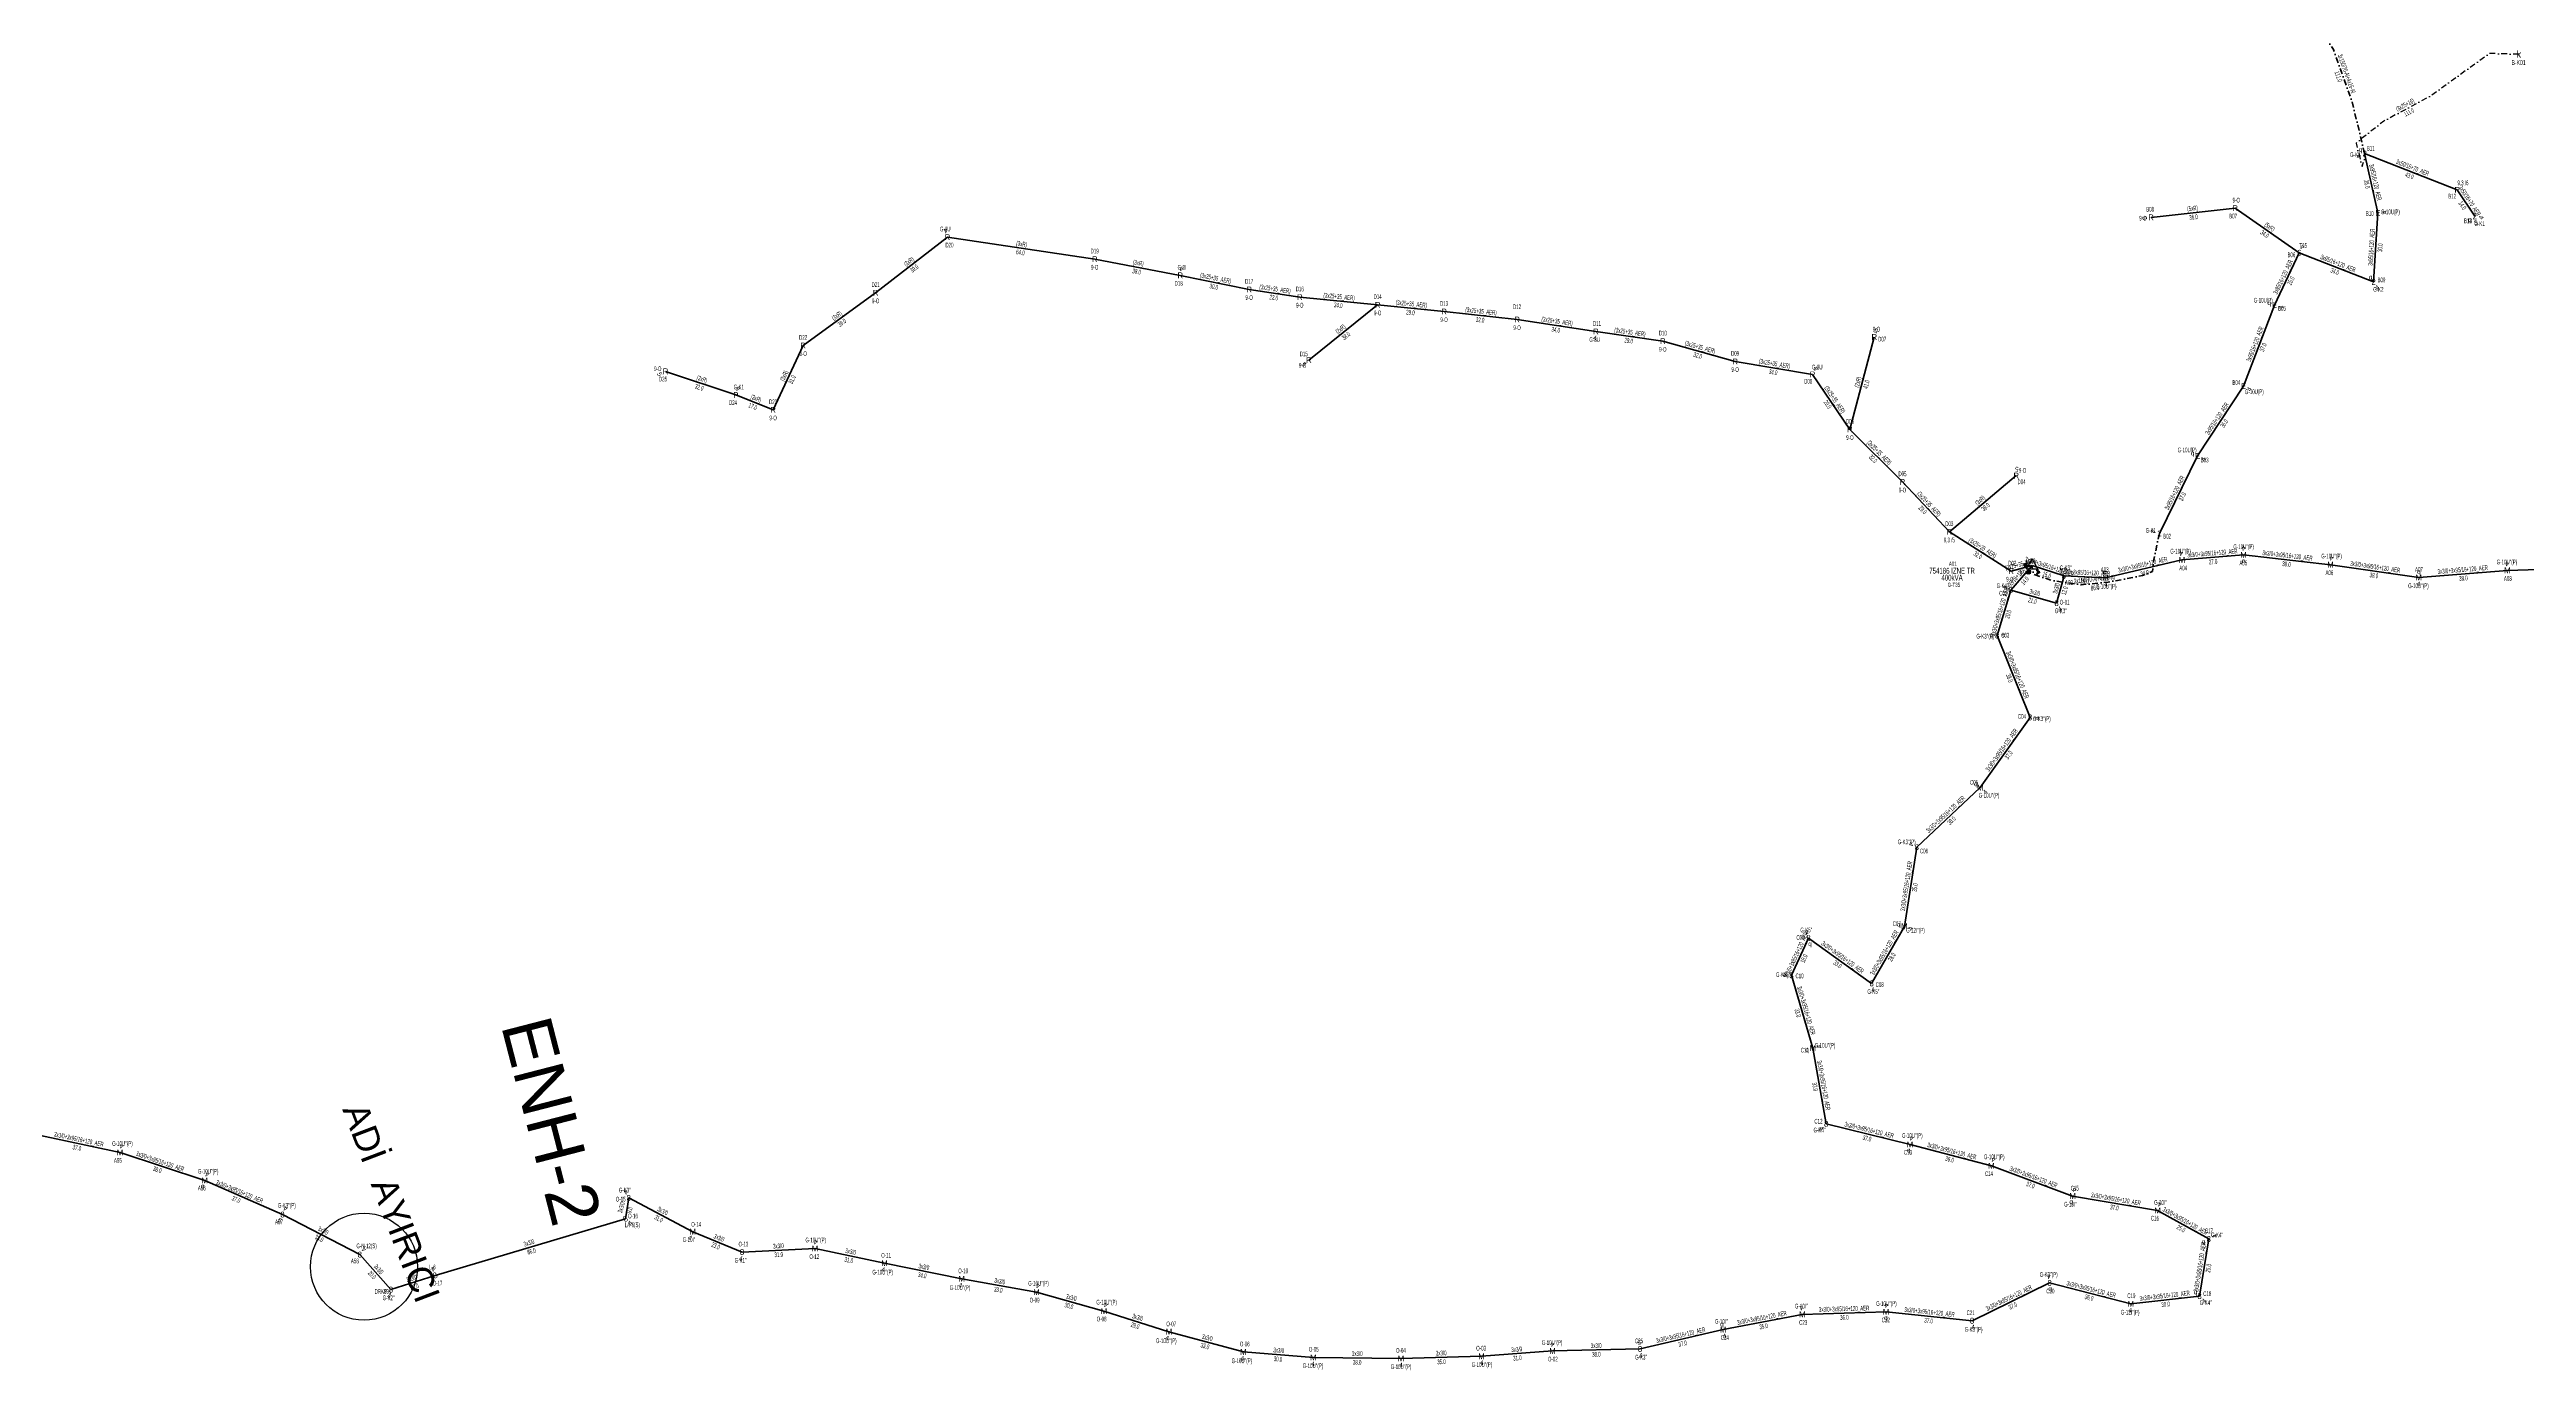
# Model space of a CAD drawing. Header units: millimetres. Extents: x 457514 to 465753, y 4009688 to 4014636.
# Drawn here: x 460341 to 461408, y 4010142 to 4010711 of the extents above; entities that cross this region are included whole.
import ezdxf
from ezdxf.enums import TextEntityAlignment as Align

# ---------------------------------------------------------------- set-up
doc = ezdxf.new("R2010")
doc.units = ezdxf.units.MM
doc.linetypes.add('DASHDOT', pattern=[5, 2.5, -1.25, 0, -1.25])
for name, color, linetype, lineweight in [('DIREK_AG_MEVCUT', 120, 'Continuous', 25), ('DIREK_AG_YENI', 108, 'Continuous', 25), ('DIREK_ENH_YENI', 6, 'Continuous', 25), ('DIREK_OG_MEVCUT', 16, 'Continuous', 25), ('DIREK_OG_YENI', 10, 'Continuous', 25), ('HAT_ABONE_YERALTI_MEVCUT', 56, 'DASHDOT', 30), ('HAT_AG_HAVAI_MEVCUT', 126, 'Continuous', 50), ('HAT_AG_HAVAI_YENI', 3, 'Continuous', 50), ('HAT_AG_YERALTI_YENI', 3, 'DASHDOT', 50), ('HAT_ENH_HAVAI_YENI', 6, 'Continuous', 70), ('HAT_OG_HAVAI_YENI', 1, 'Continuous', 70), ('KOFRE_ABONE_MEVCUT', 6, 'Continuous', 25), ('KULLANICI', 1, 'Continuous', 25), ('TRAFO_MEVCUT', 5, 'Continuous', 30), ('TRAFO_TADILAT_BYSK', 5, 'Continuous', 30)]:
    doc.layers.add(name, color=color, linetype=linetype, lineweight=lineweight)
doc.styles.add('Direk', font='B_CAD')
doc.styles.get("Standard").update_dxf_attribs({"font": 'Arial'})

# ---------------------------------------------------------------- blocks, each defined once
blk = doc.blocks.new('MEV_DIREK')
h = blk.add_hatch(color=32)
h.paths.add_polyline_path([(-2.1, 1), (-2.4, 1.1), (-3.3, -0.5), (-3.1, -0.7), (-2.7, 0.1), (-1.9, -0.4), (-1.8, -0.2), (-2.6, 0.2)])
h.paths.add_polyline_path([(-3.5, -0.2), (-3.3, -0.2), (-2.6, 1), (-2.7, 1.1)])
h.paths.add_polyline_path([(-3.5, 0.3), (-3.4, 0.2), (-3.1, 0.8), (-3.2, 0.9)])
h.paths.add_polyline_path([(-3.6, 0.8), (-3.7, 0.7), (-3.5, 0.6), (-3.5, 0.7)])
h.paths.add_polyline_path([(-1.5, -2.3), (-2.3, -2.3), (-2.5, -3.5), (-2.4, -3.5), (-2.2, -2.5), (-1.9, -2.5), (-2.1, -3.5), (-2, -3.5), (-1.8, -2.5), (-1.5, -2.5), (-1.7, -3.5), (-1.6, -3.5), (-1.4, -2.5), (-1.1, -2.5), (-1.3, -3.5), (-1.2, -3.5), (-1, -2.5), (-0.7, -2.5), (-0.9, -3.5), (-0.8, -3.5), (-0.6, -2.3), (-1.3, -2.3), (-1.3, -1.4), (-1.5, -1.4)])
at = {"layer": 'TRAFO_MEVCUT'}
for points in [[(2.4, -1.6), (2.1, -1.9), (2.1, -1.4), (1.9, -1.4), (2, -2.3), (2.2, -2), (2.3, -2.7), (2.1, -2.7), (2.4, -2.9), (2.4, -2.9), (2.6, -2.5), (2.4, -2.6)], [(2.4, -1.6), (2.1, -1.9), (2.1, -1.4), (1.9, -1.4), (2, -2.3), (2.2, -2), (2.3, -2.7), (2.1, -2.7), (2.4, -2.9), (2, -3.2), (2.2, -3.8), (2.3, -3.7), (2.1, -3.3), (2.3, -3.1), (2.4, -3.6), (2.5, -3.6), (2.3, -3.1), (2.5, -2.9), (2.7, -3.4), (2.7, -3.4), (2.6, -2.9), (2.7, -2.8), (2.9, -3.2), (3, -3.2), (2.8, -2.7), (3, -2.6), (3.1, -3.1), (3.2, -3), (3, -2.4), (2.4, -2.9), (2.6, -2.5), (2.4, -2.6)], [(3, -2.6), (3.1, -3.1), (3.2, -3), (3, -2.4), (2.4, -2.9), (2.6, -2.5), (2.4, -2.6), (2.4, -1.6), (2.1, -1.9), (2.1, -1.4), (1.9, -1.4), (2, -2.3), (2.2, -2), (2.3, -2.7), (2.1, -2.7), (2.4, -2.9), (2, -3.2), (2.2, -3.8), (2.3, -3.7), (2.1, -3.3), (2.3, -3.1), (2.4, -3.6), (2.5, -3.6), (2.3, -3.1), (2.5, -2.9), (2.7, -3.4), (2.7, -3.4), (2.6, -2.9), (2.7, -2.8), (2.9, -3.2), (3, -3.2), (2.8, -2.7)]]:
    blk.add_hatch(color=32, dxfattribs=at).paths.add_polyline_path(points)
at = {"layer": 'TRAFO_MEVCUT', "linetype": 'Continuous'}
for p, q in [((-2.5, -1.4), (0, 2.9)), ((2.5, -1.4), (0, 2.9)), ((-2.5, -1.4), (2.5, -1.4))]:
    blk.add_line(p, q, dxfattribs=at)
at = {"layer": 'TRAFO_MEVCUT', "color": 32, "flags": 128}
blk.add_lwpolyline([(1.9, -1.4), (2.1, -1.4), (2.1, -1.9), (2.4, -1.6), (2.4, -2.6), (2.6, -2.5), (2.4, -2.9), (3, -2.4), (3.2, -3), (3.1, -3.1), (3, -2.6), (2.8, -2.7), (3, -3.2), (2.9, -3.2), (2.7, -2.8), (2.6, -2.9), (2.7, -3.4), (2.7, -3.4), (2.5, -2.9), (2.3, -3.1), (2.5, -3.6), (2.4, -3.6), (2.3, -3.1), (2.1, -3.3), (2.3, -3.7), (2.2, -3.8), (2, -3.2), (2.4, -2.9), (2.1, -2.7), (2.3, -2.7), (2.2, -2), (2, -2.3), (1.9, -1.4)], dxfattribs=at)
at = {"layer": 'TRAFO_TADILAT_BYSK', "color": 32, "flags": 128}
for points in [[(-3.5, 0.6), (-3.5, 0.7), (-3.6, 0.8), (-3.7, 0.7), (-3.5, 0.6)], [(-3.3, -0.2), (-2.6, 1), (-2.7, 1.1), (-3.5, -0.2), (-3.3, -0.2)], [(-3.4, 0.2), (-3.1, 0.8), (-3.2, 0.9), (-3.5, 0.3), (-3.4, 0.2)], [(-1.8, -0.2), (-2.6, 0.2), (-2.1, 1), (-2.4, 1.1), (-3.3, -0.5), (-3.1, -0.7), (-2.7, 0.1), (-1.9, -0.4), (-1.8, -0.2)], [(-1.3, -1.4), (-1.5, -1.4), (-1.5, -2.3), (-2.3, -2.3), (-2.5, -3.5), (-2.4, -3.5), (-2.2, -2.5), (-1.9, -2.5), (-2.1, -3.5), (-2, -3.5), (-1.8, -2.5), (-1.5, -2.5), (-1.7, -3.5), (-1.6, -3.5), (-1.4, -2.5), (-1.1, -2.5), (-1.3, -3.5), (-1.2, -3.5), (-1, -2.5), (-0.7, -2.5), (-0.9, -3.5), (-0.8, -3.5), (-0.6, -2.3), (-1.3, -2.3), (-1.3, -1.4)]]:
    blk.add_lwpolyline(points, dxfattribs=at)

msp = doc.modelspace()

# ---------------------------------------------------------------- linework, layer by layer
at = {"layer": 'HAT_ABONE_YERALTI_MEVCUT', "flags": 128}
msp.add_lwpolyline([(461404.467664, 4010709.291421), (461391.869274, 4010709.661962), (461366.301953, 4010691.258431), (461346.292745, 4010680.512746), (461334.328019, 4010671.022382), (461336.921805, 4010661.017778), (461338.033428, 4010663.858591), (461338.03444, 4010666.513808)], dxfattribs=at)
at = {"layer": 'HAT_AG_HAVAI_MEVCUT'}
for p, q in [((461282.244, 4010642.988), (461246.025, 4010639.036)), ((461282.244, 4010642.988), (461309.883035, 4010623.787685)), ((460727.619, 4010630.489), (460696.706, 4010606.535)), ((460727.619, 4010630.489), (460791.058, 4010621.021)), ((460827.922, 4010614.03), (460791.058, 4010621.021)), ((460827.922, 4010614.03), (460857.576, 4010607.957)), ((460665.491, 4010583.787), (460696.706, 4010606.535)), ((460879.387, 4010604.669), (460857.576, 4010607.957)), ((460879.387, 4010604.669), (460912.929, 4010601.346)), ((460883.328, 4010577.464), (460912.929, 4010601.346)), ((460941.535, 4010598.435), (460912.929, 4010601.346)), ((460941.535, 4010598.435), (460972.985, 4010594.991)), ((461006.92, 4010589.84), (460972.985, 4010594.991)), ((460665.491, 4010583.787), (460652.547, 4010556.073)), ((461035.755, 4010585.666), (461006.92, 4010589.84)), ((461035.755, 4010585.666), (461066.897, 4010576.922)), ((461126.851, 4010587.449), (461116.332, 4010547.625)), ((460606.215, 4010572.667), (460636.484, 4010562.485)), ((461066.897, 4010576.922), (461100.269, 4010571.333)), ((461100.269, 4010571.333), (461116.332, 4010547.625)), ((460636.484, 4010562.485), (460652.547, 4010556.073)), ((461138.97, 4010525.001), (461116.332, 4010547.625)), ((461159.164, 4010503.501), (461138.97, 4010525.001)), ((461187.999, 4010527.733), (461159.164, 4010503.501)), ((461159.164, 4010503.501), (461185.769, 4010486.536)), ((461185.769, 4010486.536), (461194.824, 4010488.941))]:
    msp.add_line(p, q, dxfattribs=at)
at = {"layer": 'HAT_AG_HAVAI_YENI'}
for p, q in [((461377.946921, 4010650.907016), (461338.03444, 4010666.513808)), ((461338.03444, 4010666.513808), (461343.718771, 4010640.968901)), ((461385.470532, 4010639.470331), (461377.946921, 4010650.907016)), ((461343.718771, 4010640.968901), (461341.899441, 4010611.191847)), ((461309.883035, 4010623.787685), (461299.211975, 4010601.22851)), ((461341.899441, 4010611.191847), (461309.883035, 4010623.787685)), ((461285.876283, 4010566.257751), (461299.211975, 4010601.22851)), ((461266.08, 4010536.208949), (461285.876283, 4010566.257751)), ((461249.651, 4010502.789), (461266.08, 4010536.208949)), ((461185.618, 4010478.361), (461194.824, 4010488.941))]:
    msp.add_line(p, q, dxfattribs=at)
at = {"layer": 'HAT_AG_YERALTI_YENI', "flags": 128}
for points in [[(461338.03444, 4010666.513808), (461332.503849, 4010689.302602), (461324.598977, 4010711.41154), (461315.713655, 4010724.981098), (461307.314729, 4010741.161383), (461305.06433, 4010743.607068)], [(461249.651, 4010502.789), (461247.25895, 4010491.645624), (461246.67427, 4010486.45659), (461242.289171, 4010484.629466), (461227.526005, 4010481.779151), (461215.978577, 4010480.682877), (461203.481045, 4010482.510001), (461195.368612, 4010485.214146), (461194.783932, 4010488.3568), (461194.824, 4010488.941)]]:
    msp.add_lwpolyline(points, dxfattribs=at)
at = {"layer": 'HAT_ENH_HAVAI_YENI'}
msp.add_line((460588.92, 4010207.466), (460506.959, 4010183.064), dxfattribs=at)
at = {"layer": 'HAT_OG_HAVAI_YENI'}
for p, q in [((461208.649, 4010484.503), (461194.824, 4010488.941)), ((461226.401085, 4010483.702245), (461259.345358, 4010491.3859)), ((461259.345358, 4010491.3859), (461285.853, 4010493.572)), ((461285.853, 4010493.572), (461323.320879, 4010489.33482)), ((461323.320879, 4010489.33482), (461361.326006, 4010483.82092)), ((461361.326006, 4010483.82092), (461399.512539, 4010486.895765)), ((461399.512539, 4010486.895765), (461433.980304, 4010487.96529)), ((461185.618, 4010478.361), (461179.769, 4010458.783)), ((461205.354, 4010472.762), (461185.618, 4010478.361)), ((461208.649, 4010484.503), (461205.354, 4010472.762)), ((461208.649, 4010484.503), (461226.401085, 4010483.702245)), ((461193.92, 4010423.551), (461179.769, 4010458.783)), ((461172.477331, 4010393.248095), (461193.92, 4010423.551)), ((461145.136, 4010367.578), (461172.477331, 4010393.248095)), ((461139.81, 4010333.47), (461145.136, 4010367.578)), ((461091.16, 4010312.38), (461098.52, 4010328.387)), ((461098.52, 4010328.387), (461125.695, 4010308.906)), ((461125.695, 4010308.906), (461139.81, 4010333.47)), ((461100.325, 4010280.936), (461091.16, 4010312.38)), ((461106.113, 4010248.38), (461100.325, 4010280.936)), ((460334.978688, 4010243.756472), (460371.257214, 4010235.999007)), ((461142.231, 4010239.465), (461106.113, 4010248.38)), ((460371.257214, 4010235.999007), (460407.730753, 4010223.93345)), ((461177.28, 4010230.243), (461142.231, 4010239.465)), ((461212.275, 4010217.261), (461177.28, 4010230.243)), ((460407.730753, 4010223.93345), (460441.245, 4010209.271)), ((460441.245, 4010209.271), (460474.555, 4010192.018)), ((460588.92, 4010207.466), (460590.366, 4010216.439)), ((460590.366, 4010216.439), (460617.942, 4010201.884)), ((461248.884, 4010210.996), (461212.275, 4010217.261)), ((461248.884, 4010210.996), (461270.882, 4010198.745)), ((460617.942, 4010201.884), (460639.172, 4010193.1)), ((461270.882, 4010198.745), (461266.912, 4010174.119)), ((460474.555, 4010192.018), (460487.922, 4010176.907)), ((460639.172, 4010193.1), (460670.608053, 4010194.652124)), ((460670.608053, 4010194.652124), (460700.531532, 4010188.281223)), ((460700.531532, 4010188.281223), (460733.762886, 4010181.567352)), ((460506.959, 4010183.064), (460487.922, 4010176.907)), ((460733.762886, 4010181.567352), (460765.974538, 4010175.811185)), ((461168.946, 4010163.512), (461202.332, 4010179.788)), ((461202.332, 4010179.788), (461237.32, 4010170.78)), ((460765.974538, 4010175.811185), (460795.037455, 4010167.601085)), ((460795.037455, 4010167.601085), (460823.047421, 4010158.772836)), ((461061.739158, 4010159.65831), (461095.841, 4010166.258)), ((461095.841, 4010166.258), (461131.914, 4010167.339)), ((461131.914, 4010167.339), (461168.946, 4010163.512)), ((461266.912, 4010174.119), (461237.32, 4010170.78)), ((460823.047421, 4010158.772836), (460855.100871, 4010150.037857)), ((461025.954, 4010151.35), (461061.739158, 4010159.65831)), ((460855.100871, 4010150.037857), (460885.238451, 4010147.704226)), ((460885.238451, 4010147.704226), (460922.988566, 4010147.219132)), ((460922.988566, 4010147.219132), (460957.667891, 4010148.18427)), ((460957.667891, 4010148.18427), (460988.228, 4010150.478)), ((460988.228, 4010150.478), (461025.954, 4010151.35))]:
    msp.add_line(p, q, dxfattribs=at)
at = {"layer": 'KULLANICI'}
msp.add_circle((460476.349947, 4010186.789917), 23.060236, dxfattribs=at)

# ---------------------------------------------------------------- block references
at = {"layer": 'TRAFO_MEVCUT'}
msp.add_blockref('MEV_DIREK', (461194.824, 4010488.941), dxfattribs=at)

# ---------------------------------------------------------------- texts
at = {"layer": 'DIREK_AG_MEVCUT', "width": 0.53}
for s, p in [('9-O', (461282.733939, 4010646.458331)), ('B12', (461375.743875, 4010648.187349)), ('9,3 /6', (461380.387295, 4010653.919665)), ('G-8U', (460726.703755, 4010633.992268)), ('9-O', (461242.512108, 4010638.652694)), ('B08', (461245.645354, 4010642.515349)), ('B07', (461281.380692, 4010639.596142)), ('D20', (460728.503697, 4010627.102658)), ('D19', (460791.058, 4010624.521)), ('9-O', (460791.058, 4010617.521)), ('G-8I', (460828.604197, 4010617.489273)), ('D21', (460696.706, 4010610.035)), ('9-O', (460696.706, 4010603.035)), ('D18', (460827.244814, 4010610.596136)), ('D17', (460857.576, 4010611.457)), ('9-O', (460857.576, 4010604.457)), ('D16', (460879.387, 4010608.169)), ('D14', (460912.929, 4010604.846)), ('D13', (460941.535, 4010601.935)), ('9-O', (460879.387, 4010601.169)), ('9-O', (460912.929, 4010597.846)), ('9-O', (460941.535, 4010594.935)), ('D12', (460972.985, 4010600.491)), ('9-O', (460972.985, 4010591.491)), ('D11', (461007.433335, 4010593.302151)), ('D22', (460665.491, 4010587.287)), ('G-8U', (461006.39638, 4010586.308485)), ('D10', (461035.755, 4010589.166)), ('9-O', (461035.755, 4010582.166)), ('9-O', (461127.747039, 4010590.841325)), ('D07', (461130.234944, 4010586.555175)), ('9-O', (460602.867164, 4010573.793158)), ('9-O', (460665.491, 4010580.287)), ('9-O', (460880.583454, 4010575.249709)), ('D15', (460881.130296, 4010580.187986)), ('D09', (461066.897, 4010580.422)), ('9-O', (461066.897, 4010573.422)), ('G-8U', (461102.299039, 4010574.495814)), ('D25', (460605.0991, 4010569.349657)), ('G-K1', (460637.748463, 4010565.926073)), ('D23', (460652.547, 4010559.573)), ('D08', (461098.378457, 4010568.387521)), ('D24', (460635.276806, 4010559.199778)), ('9-O', (460652.547, 4010552.573)), ('D06', (461116.332, 4010551.125)), ('9-O', (461116.332, 4010544.125)), ('D05', (461138.97, 4010528.501)), ('9-O', (461190.698375, 4010530.001468)), ('9-O', (461138.97, 4010521.501)), ('D04', (461190.25075, 4010525.053518)), ('D03', (461159.164, 4010507.001)), ('9,3 /5', (461159.164, 4010500.001)), ('D02', (461186.305954, 4010489.994566)), ('9-O', (461185.231247, 4010483.072288))]:
    msp.add_text(s, height=2.05, dxfattribs=at).set_placement(p, align=Align.MIDDLE_CENTER)
at = {"layer": 'DIREK_AG_MEVCUT', "style": 'Direk'}
for s, p in [('R', (461377.946921, 4010650.907016)), ('R', (461246.025, 4010639.036)), ('R', (461282.244, 4010642.988)), ('R', (460727.619, 4010630.489)), ('R', (460791.058, 4010621.021)), ('R', (460827.922, 4010614.03)), ('R', (460696.706, 4010606.535)), ('R', (460857.576, 4010607.957)), ('R', (460879.387, 4010604.669)), ('R', (460912.929, 4010601.346)), ('R', (460941.535, 4010598.435)), ('R', (460972.985, 4010594.991)), ('R', (460665.491, 4010583.787)), ('R', (461006.92, 4010589.84)), ('R', (461035.755, 4010585.666)), ('R', (461126.851, 4010587.449)), ('R', (460606.215, 4010572.667)), ('R', (460883.328, 4010577.464)), ('R', (461066.897, 4010576.922)), ('R', (461100.269, 4010571.333)), ('P', (460636.484, 4010562.485)), ('R', (460652.547, 4010556.073)), ('R', (461116.332, 4010547.625)), ('R', (461187.999, 4010527.733)), ('R', (461138.97, 4010525.001)), ('R', (461159.164, 4010503.501)), ('R', (461185.769, 4010486.536))]:
    msp.add_text(s, height=2.5, dxfattribs=at).set_placement(p, align=Align.MIDDLE_CENTER)
at = {"layer": 'DIREK_AG_MEVCUT', "color": 32, "style": 'Direk'}
for s, rotation, p in [('5', 276.227137, (461243.241521, 4010638.732283)), ('4', 194.641524, (460726.911242, 4010633.198073)), ('4', 168.843952, (460828.463749, 4010616.777091)), ('4', 351.566165, (461006.509332, 4010587.070279)), ('5', 525.203974, (461127.56606, 4010590.156155)), ('5', 296.407898, (460603.707179, 4010571.421676)), ('5', 308.896488, (460881.148811, 4010575.705837)), ('4', 147.305798, (461101.781434, 4010573.689383)), ('4', 159.823544, (460637.449755, 4010565.113178)), ('5', 175.042607, (461188.240962, 4010530.522526))]:
    msp.add_text(s, height=2, rotation=rotation, dxfattribs=at).set_placement(p, align=Align.MIDDLE_CENTER)
at = {"layer": 'DIREK_AG_YENI', "width": 0.53}
for s, p in [('G-K2', (461333.986525, 4010666.030425)), ('B11', (461340.670213, 4010668.816567)), ('B10', (461340.229678, 4010640.692805)), ('G-10U(P)', (461349.141408, 4010641.398)), ('B13', (461382.546511, 4010637.546766)), ('G-K1', (461387.539502, 4010636.325278)), ('G-10U(P)', (461294.346176, 4010603.303402)), ('G-K2', (461343.948505, 4010607.977199)), ('B09', (461345.287822, 4010612.068701)), ('B05', (461302.431481, 4010599.855636)), ('B04', (461282.761246, 4010567.853541)), ('G-10U(P)', (461290.532507, 4010563.872434)), ('G-10U(P)', (461261.576384, 4010538.785869)), ('B03', (461269.117855, 4010534.47072)), ('G-K1', (461245.915007, 4010504.086126)), ('B02', (461252.957384, 4010501.641033))]:
    msp.add_text(s, height=2.05, dxfattribs=at).set_placement(p, align=Align.MIDDLE_CENTER)
at = {"layer": 'DIREK_AG_YENI', "color": 4, "style": 'Direk'}
for p in [(461336.266673, 4010668.281575), (461383.381945, 4010638.096356), (461340.555675, 4010613.299996), (461296.912328, 4010602.209134), (461263.910103, 4010537.45054)]:
    msp.add_text('q', height=2, dxfattribs=at).set_placement(p, align=Align.MIDDLE_CENTER)
at = {"layer": 'DIREK_AG_YENI', "style": 'Direk'}
for s, p in [('2', (461338.03444, 4010666.513808)), ('E', (461343.718771, 4010640.968901)), ('2', (461385.470532, 4010639.470331)), ('2', (461341.899441, 4010611.191847)), ('E', (461299.211975, 4010601.22851)), ('E', (461285.876283, 4010566.257751)), ('E', (461266.08, 4010536.208949)), ('2', (461249.651, 4010502.789))]:
    msp.add_text(s, height=2.5, dxfattribs=at).set_placement(p, align=Align.MIDDLE_CENTER)
at = {"layer": 'DIREK_AG_YENI', "color": 32, "style": 'Direk'}
for s, rotation, p in [('4', 292.489085, (461335.447373, 4010665.442787)), ('4', 94.52445, (461346.510046, 4010641.189777)), ('5', 370.838876, (461385.997066, 4010636.720283)), ('4', 438.338875, (461388.212741, 4010638.904387)), ('4', 392.514042, (461343.404459, 4010608.83072)), ('4', 426.90545, (461301.78758, 4010600.130211)), ('4', 422.874582, (461288.368313, 4010564.98112)), ('4', 420.222271, (461268.510284, 4010534.818366)), ('4', 250.853144, (461247.005893, 4010503.707374))]:
    msp.add_text(s, height=2, rotation=rotation, dxfattribs=at).set_placement(p, align=Align.MIDDLE_CENTER)
at = {"layer": 'DIREK_ENH_YENI', "style": 'Direk'}
for rotation, p in [(27.877352, (460588.92, 4010207.466)), (20.778917, (460506.959, 4010183.064))]:
    msp.add_text('8', height=2.5, rotation=rotation, dxfattribs=at).set_placement(p, align=Align.MIDDLE_CENTER)
at = {"layer": 'DIREK_ENH_YENI', "width": 0.53}
for s, p in [('O-16', (460592.213516, 4010208.650378)), ('LA-6(S)', (460591.912616, 4010204.838087)), ('A58', (460472.402919, 4010189.257828)), ('G-N-12(S)', (460477.476067, 4010195.764442)), ('L-6', (460505.850992, 4010186.632139)), ('O-17', (460507.996956, 4010179.721449))]:
    msp.add_text(s, height=2.05, dxfattribs=at).set_placement(p, align=Align.MIDDLE_CENTER)
at = {"layer": 'DIREK_ENH_YENI', "color": 32, "style": 'Direk'}
for rotation, p in [(408.712585, (460591.023945, 4010205.618457)), (142.056777, (460476.276665, 4010194.226137)), (197.251039, (460506.128635, 4010185.738041))]:
    msp.add_text('4', height=2, rotation=rotation, dxfattribs=at).set_placement(p, align=Align.MIDDLE_CENTER)
at = {"layer": 'DIREK_ENH_YENI', "style": 'Direk'}
msp.add_text('8', height=2.5, dxfattribs=at).set_placement((460474.555, 4010192.018), align=Align.MIDDLE_CENTER)
at = {"layer": 'DIREK_OG_MEVCUT', "style": 'Direk'}
msp.add_text('6', height=2.5, dxfattribs=at).set_placement((461309.883035, 4010623.787685), align=Align.MIDDLE_CENTER)
at = {"layer": 'DIREK_OG_MEVCUT', "width": 0.53}
for s, p in [('T15', (461311.564026, 4010626.931769)), ('B06', (461306.501487, 4010622.884837))]:
    msp.add_text(s, height=2.05, dxfattribs=at).set_placement(p, align=Align.MIDDLE_CENTER)
at = {"layer": 'DIREK_OG_MEVCUT', "color": 32, "style": 'Direk'}
msp.add_text('4', height=2, rotation=151.86872, dxfattribs=at).set_placement((461311.203217, 4010626.25692), align=Align.MIDDLE_CENTER)
at = {"layer": 'DIREK_OG_YENI', "width": 0.53}
for s, p in [("G-10U''(P)", (461285.906525, 4010497.101748)), ("G-K3''", (461209.274234, 4010487.981384)), ('A03', (461226.079437, 4010487.187434)), ("G-10U''(P)", (461258.754743, 4010495.148244)), ('A04', (461259.888144, 4010487.928244)), ('A05', (461285.799932, 4010490.072402)), ("G-10U''(P)", (461323.80143, 4010493.058484)), ('A06', (461322.872908, 4010485.863607)), ('A07', (461361.437514, 4010487.319143)), ("G-10U''(P)", (461399.311585, 4010490.500853)), ("G-K4''", (461182.101203, 4010480.296826)), ('C02', (461182.379021, 4010477.034722)), ('A02', (461210.699843, 4010481.666798)), ("G-10U''(P)", (461226.739529, 4010480.035064)), ("G-10U''(P)", (461361.21248, 4010480.259369)), ('A08', (461399.707332, 4010483.401189)), ("G-K3''", (461207.203906, 4010469.457765)), ('O-01', (461208.829501, 4010473.175395)), ("G-K3''(P)", (461174.669023, 4010458.549215)), ('C03', (461183.265328, 4010458.943273)), ('C04', (461190.443905, 4010423.959368)), ("G-K3''(P)", (461198.981236, 4010422.956411)), ('C05', (461169.837639, 4010395.54636)), ("G-10U''(P)", (461176.248255, 4010389.964915)), ("G-K3''(P)", (461140.784589, 4010369.876163)), ('C06', (461148.230881, 4010365.943463)), ('C09', (461095.032941, 4010328.6877)), ("G-K5''", (461097.585337, 4010331.915654)), ('C07', (461136.508292, 4010334.631346)), ("G-12I''(P)", (461144.581416, 4010331.791698)), ("G-K3''", (461087.085514, 4010312.680751)), ('C10', (461094.650504, 4010312.122354)), ("G-K5''", (461126.463471, 4010305.363912)), ('C08', (461129.153604, 4010308.36929)), ("G-10U''(P)", (461105.618591, 4010282.174233)), ('C11', (461096.916993, 4010280.138827)), ("G-10U''(P)", (460372.310602, 4010239.879573)), ("G-K4''", (461103.244806, 4010245.695246)), ('C12', (461102.79204, 4010249.48509)), ("G-10U''(P)", (461143.217076, 4010243.332605)), ('A55', (460370.340312, 4010232.621243)), ('C13', (461141.366309, 4010236.073494)), ("G-10U''(P)", (461178.515999, 4010234.151834)), ('A56', (460406.478356, 4010220.665193)), ("G-10U''(P)", (460409.237792, 4010227.866219)), ("G-K3''", (460588.686787, 4010219.805527)), ('C14', (461176.224775, 4010226.905861)), ('C15', (461213.182764, 4010220.641231)), ("G-K3''(P)", (460443.12085, 4010213.202799)), ('O-15', (460586.906065, 4010215.910935)), ("G-10I''", (461211.324743, 4010213.72254)), ('C16', (461247.720711, 4010207.694976)), ("G-10I''", (461250.117071, 4010214.495041)), ('A57', (460439.737898, 4010206.112101)), ("G-10I''", (460616.34034, 4010198.472827)), ('O-14', (460619.429553, 4010205.052152)), ('O-13', (460639.769265, 4010196.548663)), ("G-10U''(P)", (460670.901293, 4010198.299722)), ('C17', (461270.981254, 4010202.243592)), ("G-K4''", (461274.506838, 4010200.502312)), ("G-K1''", (460638.557636, 4010189.552609)), ('O-12', (460670.327584, 4010191.163379)), ('O-11', (460701.242518, 4010191.708248)), ('DRK891', (460484.513116, 4010176.113585)), ("G-10U''(P)", (460699.73848, 4010184.458629)), ("G-10U''(P)", (460733.038908, 4010177.763775)), ('O-10', (460734.417331, 4010185.005622)), ("G-10U''(P)", (460766.859007, 4010179.656568)), ("G-K3''(P)", (461201.963489, 4010183.431138)), ('C20', (461202.684235, 4010176.305769)), ("G-K2''", (460486.958137, 4010173.381538)), ('O-09', (460765.189996, 4010172.400248)), ("G-10U''(P)", (460796.202342, 4010171.500094)), ("G-10I''", (461095.447131, 4010169.805903)), ("G-10U''(P)", (461132.044405, 4010170.909212)), ('C21', (461168.335539, 4010166.958351)), ("G-12I''(P)", (461237.067813, 4010167.1736)), ('C19', (461237.56415, 4010174.271474)), ("G-K4''", (461269.607081, 4010171.292828)), ('C18', (461270.254734, 4010175.156368)), ('O-08', (460794.035537, 4010164.247555)), ("G-10U''(P)", (460821.903103, 4010154.876948)), ('O-07', (460824.033789, 4010162.130973)), ("G-10U''(P)", (460988.05175, 4010154.071115)), ('C25', (461025.515485, 4010154.822421)), ("G-10I''", (461060.983394, 4010163.210261)), ('C24', (461062.467562, 4010156.234945)), ('C23', (461096.227179, 4010162.77937)), ('C22', (461131.786244, 4010163.841332)), ("G-K3''(P)", (461169.605349, 4010159.789653)), ("G-10U''(P)", (460854.444955, 4010146.254568)), ('O-06', (460855.698754, 4010153.486412)), ("G-10U''(P)", (460885.076744, 4010144.118279)), ('O-05', (460885.396121, 4010151.200673)), ("G-10U''(P)", (460923.014881, 4010143.704341)), ('O-04', (460922.962362, 4010150.719034)), ("G-10U''(P)", (460957.852849, 4010144.586905)), ('O-03', (460957.488177, 4010151.679653)), ('O-02', (460988.399476, 4010146.982203)), ("G-K3''", (461026.401732, 4010147.804593))]:
    msp.add_text(s, height=2.05, dxfattribs=at).set_placement(p, align=Align.MIDDLE_CENTER)
at = {"layer": 'DIREK_OG_YENI', "color": 32, "style": 'Direk'}
for s, rotation, p in [('4', 179.131236, (461285.895454, 4010496.371678)), ('4', 169.809992, (461209.144357, 4010487.258834)), ('4', 188.921528, (461258.91113, 4010494.152025)), ('4', 172.64644, (461323.679256, 4010492.111791)), ('4', 183.190462, (461399.356704, 4010489.691425)), ('4', 241.169353, (461183.165063, 4010479.711223)), ('4', 365.272891, (461226.658403, 4010480.914094)), ('4', 358.174287, (461361.2368, 4010481.022342)), ('4', 389.242684, (461206.721828, 4010470.318837)), ('4', 92.624623, (461182.566063, 4010458.911218)), ('4', 443.299656, (461196.700876, 4010423.224305)), ('4', 408.955324, (461174.589085, 4010391.409482)), ('4', 242.159584, (461142.660095, 4010368.885629)), ('4', 194.8357, (461097.803065, 4010331.093659)), ('4', 430.621139, (461142.451366, 4010332.540923)), ('4', 265.778466, (461088.367597, 4010312.586116)), ('4', 372.24086, (461126.288661, 4010306.169658)), ('4', 103.165451, (461103.051406, 4010281.573739)), ('4', 313.107945, (461104.068811, 4010246.46655)), ('4', 165.696723, (461142.922752, 4010242.178204)), ('4', 164.812898, (460371.990735, 4010238.701219)), ('4', 162.452702, (461178.12418, 4010232.912711)), ('4', 159.033149, (460408.732671, 4010226.548055)), ('4', 206.509881, (460589.116214, 4010218.944601)), ('4', 164.96784, (461213.001211, 4010219.965185)), ('4', 154.494328, (460442.450681, 4010211.798119)), ('4', 160.587414, (461249.814631, 4010213.636819)), ('5', 334.494328, (460440.039319, 4010206.743881)), ('4', 334.848376, (460616.751957, 4010199.349479)), ('4', 175.403725, (460670.832429, 4010197.443119)), ('4', 115.863992, (461273.40153, 4010199.966462)), ('4', 350.17455, (460638.694188, 4010190.34107)), ('5', 283.102274, (460485.194892, 4010176.272268)), ('4', 348.279432, (460699.962744, 4010185.539604)), ('4', 349.223163, (460733.23933, 4010178.816736)), ('4', 167.046808, (460766.602172, 4010178.539935)), ('4', 185.775942, (461202.050212, 4010182.573785)), ('4', 344.708979, (460487.183579, 4010174.206123)), ('4', 163.365698, (460795.838988, 4010170.283908)), ('4', 186.334726, (461095.532057, 4010169.040904)), ('4', 177.908147, (461132.016205, 4010170.137134)), ('4', 355.999958, (461237.12468, 4010167.986821)), ('4', 403.639878, (461268.844346, 4010172.092663)), ('4', 343.631189, (460822.258328, 4010156.086327)), ('5', 187.1975, (461025.603188, 4010154.127936)), ('4', 372.011941, (461062.321881, 4010156.919618)), ('4', 370.044754, (461169.434369, 4010160.754919)), ('4', 350.164293, (460854.622565, 4010147.279012)), ('4', 357.418029, (460885.112314, 4010144.907068)), ('4', 360.428967, (460923.009529, 4010144.419211)), ('4', 362.943257, (460957.811663, 4010145.387964)), ('4', 182.808232, (460988.090819, 4010153.274638)), ('4', 367.1975, (461026.304812, 4010148.572064))]:
    msp.add_text(s, height=2, rotation=rotation, dxfattribs=at).set_placement(p, align=Align.MIDDLE_CENTER)
at = {"layer": 'DIREK_OG_YENI', "style": 'Direk'}
msp.add_text('8', height=2.5, rotation=339.972316, dxfattribs=at).set_placement((461208.649, 4010484.503), align=Align.MIDDLE_CENTER)
at = {"layer": 'DIREK_OG_YENI', "color": 4, "style": 'Direk'}
for p in [(461226.171336, 4010486.191666), (461285.815094, 4010491.072287), (461361.405655, 4010486.319651), (461177.271623, 4010458.668519), (461170.591837, 4010394.889713), (461099.16012, 4010325.97034), (461137.451637, 4010334.299533), (461097.890709, 4010280.366591), (461141.613364, 4010237.042496), (460406.836184, 4010221.598981), (461211.626597, 4010214.846549), (461268.63242, 4010197.654409), (461202.583596, 4010177.300692), (461265.186691, 4010175.928229), (461061.218869, 4010162.103571), (461131.822746, 4010164.840666)]:
    msp.add_text('q', height=2, dxfattribs=at).set_placement(p, align=Align.MIDDLE_CENTER)
at = {"layer": 'DIREK_OG_YENI', "style": 'Direk'}
for s, p in [('M', (461259.345358, 4010491.3859)), ('M', (461285.853, 4010493.572)), ('M', (461323.320879, 4010489.33482)), ('M', (461399.512539, 4010486.895765)), ('8', (461185.618, 4010478.361)), ('M', (461226.401085, 4010483.702245)), ('M', (461361.326006, 4010483.82092)), ('8', (461205.354, 4010472.762)), ('8', (461179.769, 4010458.783)), ('8', (461193.92, 4010423.551)), ('M', (461172.477331, 4010393.248095)), ('8', (461145.136, 4010367.578)), ('8', (461098.52, 4010328.387)), ('M', (461139.81, 4010333.47)), ('8', (461091.16, 4010312.38)), ('8', (461125.695, 4010308.906)), ('M', (461100.325, 4010280.936)), ('8', (461106.113, 4010248.38)), ('M', (461142.231, 4010239.465)), ('M', (460371.257214, 4010235.999007)), ('M', (461177.28, 4010230.243)), ('M', (460407.730753, 4010223.93345)), ('8', (460441.245, 4010209.271)), ('8', (460590.366, 4010216.439)), ('M', (461212.275, 4010217.261)), ('M', (461248.884, 4010210.996)), ('M', (460617.942, 4010201.884)), ('8', (461270.882, 4010198.745)), ('8', (460639.172, 4010193.1)), ('M', (460670.608053, 4010194.652124)), ('M', (460700.531532, 4010188.281223)), ('8', (460487.922, 4010176.907)), ('M', (460733.762886, 4010181.567352)), ('M', (460765.974538, 4010175.811185)), ('8', (461202.332, 4010179.788)), ('M', (460795.037455, 4010167.601085)), ('M', (461095.841, 4010166.258)), ('M', (461131.914, 4010167.339)), ('M', (461237.32, 4010170.78)), ('8', (461266.912, 4010174.119)), ('M', (460823.047421, 4010158.772836)), ('M', (461061.739158, 4010159.65831)), ('8', (461168.946, 4010163.512)), ('M', (460855.100871, 4010150.037857)), ('M', (460885.238451, 4010147.704226)), ('M', (460922.988566, 4010147.219132)), ('M', (460957.667891, 4010148.18427)), ('M', (460988.228, 4010150.478)), ('8', (461025.954, 4010151.35))]:
    msp.add_text(s, height=2.5, dxfattribs=at).set_placement(p, align=Align.MIDDLE_CENTER)
at = {"layer": 'HAT_ABONE_YERALTI_MEVCUT', "lineweight": 30, "width": 0.53}
msp.add_text('(3x25+16)', height=2.05, rotation=388.237446, dxfattribs=at).set_placement((461355.895191, 4010686.634434), align=Align.CENTER)
msp.add_text('111.0', height=1.9, rotation=388.237446, dxfattribs=at).set_placement((461356.699506, 4010685.136743), align=Align.TOP_CENTER)
at = {"layer": 'HAT_AG_HAVAI_MEVCUT', "lineweight": 30, "width": 0.53}
for s, rotation, p in [('(5xR)', 6.227137, (461264.0423, 4010641.856985, 230641.122)), ('(5xR)', 325.213023, (461296.548465, 4010634.08593)), ('(3xR)', 351.511504, (460759.463969, 4010626.595689, 230395.529)), ('(3xR)', 37.771544, (460711.641863, 4010619.18389, 230363.8095)), ('(3xR)', 349.261775, (460809.648374, 4010618.360615, 230413.961)), ('(3x25+35_AER)', 348.426129, (460842.919536, 4010611.826217, 230428.788)), ('(3x25+35_AER)', 351.427234, (460868.608206, 4010607.153503, 230439.6935)), ('(3x25+35_AER)', 354.342179, (460896.241799, 4010603.853359, 230456.4645)), ('(3x25+35_AER)', 354.189476, (460927.318053, 4010600.736133, 230470.7675)), ('(3xR)', 36.082777, (460680.59789, 4010595.847942, 230348.353)), ('(2xR)', 398.896488, (460897.594772, 4010590.066539, 230441.664)), ('(3x25+35_AER)', 353.750603, (460957.352528, 4010597.557949, 230486.4925)), ('(3x25+35_AER)', 351.368948, (460990.080061, 4010593.255874, 230503.46)), ('(3x25+35_AER)', 351.763382, (461021.459272, 4010588.594232, 230517.8775)), ('(3x25+35_AER)', 344.316407, (461051.555776, 4010582.112354, 230533.4485)), ('(3xR)', 64.964774, (460658.248859, 4010570.289699, 230332.7455)), ('(3x25+35_AER)', 350.492581, (461083.723399, 4010574.965825, 230550.1345)), ('(3xR)', 341.407897, (460621.620504, 4010568.381641, 230318.242)), ('(3xR)', 338.239191, (460644.830623, 4010560.068429, 230326.2735)), ('(3x25+35_AER)', 304.119015, (461109.004193, 4010559.955777, 230558.166)), ('(2xR)', 435.203974, (461120.769685, 4010567.754072, 230558.166)), ('(3x25+35_AER)', 315.017722, (461128.251855, 4010536.914227, 230569.485)), ('(3x25+35_AER)', 313.205885, (461149.686564, 4010514.832929, 230579.582)), ('(3xR)', 40.042606, (461173.034646, 4010516.267731, 230593.9995)), ('(3x25+35_AER)', 327.475886, (461172.923506, 4010495.73519, 230592.8845)), ('(3x25+35_AER)', 14.874297, (461190.078306, 4010488.560018))]:
    msp.add_text(s, height=2.05, rotation=rotation, dxfattribs=at).set_placement(p, align=Align.CENTER)
for s, rotation, p in [('36.0', 6.227137, (461264.2267, 4010640.167015, 230641.122)), ('64.0', 351.511504, (460759.213031, 4010624.914311, 230395.529)), ('34.0', 325.213023, (461295.57857, 4010632.689756)), ('39.0', 37.771544, (460712.683137, 4010617.84011, 230363.8095)), ('38.0', 349.261775, (460809.331626, 4010616.690385, 230413.961)), ('30.0', 348.426129, (460842.578464, 4010610.160783, 230428.788)), ('22.0', 351.427234, (460868.354794, 4010605.472497, 230439.6935)), ('39.0', 36.082777, (460681.59911, 4010594.474058, 230348.353)), ('34.0', 354.342179, (460896.074201, 4010602.161641, 230456.4645)), ('29.0', 354.189476, (460927.145947, 4010599.044867, 230470.7675)), ('32.0', 353.750603, (460957.167472, 4010595.868051, 230486.4925)), ('38.0', 398.896488, (460898.662228, 4010588.743461, 230441.664)), ('34.0', 351.368948, (460989.824939, 4010591.575126, 230503.46)), ('29.0', 351.763382, (461021.215728, 4010586.911768, 230517.8775)), ('32.0', 344.316407, (461051.096224, 4010580.475646, 230533.4485)), ('34.0', 350.492581, (461083.442601, 4010573.289175, 230550.1345)), ('32.0', 341.407897, (460621.078496, 4010566.770359, 230318.242)), ('31.0', 64.964774, (460659.789141, 4010569.570301, 230332.7455)), ('41.0', 435.203974, (461122.413315, 4010567.319928, 230558.166)), ('17.0', 338.239191, (460644.200377, 4010558.489571, 230326.2735)), ('29.0', 304.119015, (461107.596807, 4010559.002223, 230558.166)), ('32.0', 315.017722, (461127.050145, 4010535.711773, 230569.485)), ('29.0', 313.205885, (461148.447436, 4010513.669071, 230579.582)), ('38.0', 40.042606, (461174.128354, 4010514.966269, 230593.9995)), ('32.0', 327.475886, (461172.009494, 4010494.30181, 230592.8845)), ('9.0', 14.874297, (461190.514694, 4010486.916982))]:
    msp.add_text(s, height=2.05, rotation=rotation, dxfattribs=at).set_placement(p, align=Align.TOP_CENTER)
at = {"layer": 'HAT_AG_HAVAI_YENI', "lineweight": 30, "width": 0.53}
for s, rotation, p in [('3x95/16+120_AER', 282.545234, (461341.706312, 4010653.925983)), ('3x50/16+70_AER', 338.643242, (461358.300228, 4010659.502043)), ('3x50/16+70_AER', 303.338874, (461382.418846, 4010645.655825)), ('3x95/16+120_AER', 446.503666, (461341.960688, 4010626.132211)), ('3x95/16+120_AER', 424.684668, (461303.779132, 4010612.871558)), ('3x95/16+120_AER', 338.524418, (461326.202427, 4010618.280754)), ('3x95/16+120_AER', 69.126232, (461291.749917, 4010584.045994)), ('3x95/16+120_AER', 56.622932, (461275.268334, 4010551.700975)), ('3x95/16+120_AER', 63.82161, (461257.102689, 4010519.873967)), ('3x95/16+120_AER', 48.973145, (461189.579825, 4010484.208891))]:
    msp.add_text(s, height=2.05, rotation=rotation, dxfattribs=at).set_placement(p, align=Align.CENTER)
for s, rotation, p in [('43.0', 338.643242, (461357.681133, 4010657.918781)), ('26.0', 282.545234, (461340.046899, 4010653.556725)), ('14.0', 303.338874, (461380.998607, 4010644.721522)), ('30.0', 446.503666, (461343.657524, 4010626.028537)), ('34.0', 338.524418, (461325.580049, 4010616.698778)), ('25.0', 424.684668, (461305.315878, 4010612.144638)), ('37.0', 69.126232, (461293.338342, 4010583.440267)), ('36.0', 56.622932, (461276.687949, 4010550.765725)), ('37.0', 63.82161, (461258.628311, 4010519.123982)), ('14.0', 48.973145, (461190.862308, 4010483.09299))]:
    msp.add_text(s, height=2.05, rotation=rotation, dxfattribs=at).set_placement(p, align=Align.TOP_CENTER)
at = {"layer": 'HAT_AG_YERALTI_YENI', "lineweight": 30, "width": 0.53}
for s, rotation, p in [('111.0', 289.674099, (461327.751034, 4010700.070902)), ('86.0', 365.423219, (461221.832626, 4010480.384819))]:
    msp.add_text(s, height=2.05, rotation=rotation, dxfattribs=at).set_placement(p, align=Align.TOP_CENTER)
for rotation, p in [(289.674099, (461329.351793, 4010700.64324)), (365.423219, (461221.671956, 4010482.077209))]:
    msp.add_text('3x150/70-Al+4x16-Al', height=2.05, rotation=rotation, dxfattribs=at).set_placement(p, align=Align.CENTER)
at = {"layer": 'HAT_ENH_HAVAI_YENI', "lineweight": 30, "width": 0.53}
msp.add_text('3x3/0', height=2.05, rotation=376.579688, dxfattribs=at).set_placement((460547.696954, 4010196.07966, 230253.4795), align=Align.CENTER)
msp.add_text('86.0', height=2.05, rotation=376.579688, dxfattribs=at).set_placement((460548.182046, 4010194.45034, 230253.4795), align=Align.TOP_CENTER)
at = {"layer": 'HAT_OG_HAVAI_YENI', "lineweight": 30, "width": 0.53}
for s, rotation, p in [('3xSW+3x95/16+120_AER', 342.202005, (461201.996471, 4010487.531174)), ('3x3/0+3x95/16+120_AER', 357.41816, (461217.563491, 4010484.951614)), ('3x3/0+3x95/16+120_AER', 13.12851, (461242.680156, 4010488.371856)), ('3x3/0+3x95/16+120_AER', 4.715355, (461272.529472, 4010493.326276)), ('3x3/0+3x95/16+120_AER', 353.547259, (461304.682634, 4010492.298227)), ('3x3/0+3x95/16+120_AER', 351.744953, (461342.445486, 4010487.419063)), ('3x3/0+3x95/16+120_AER', 4.603621, (461380.35105, 4010486.2056)), ('3x3/0+3x95/16+120_AER', 73.366873, (461181.879269, 4010468.815055)), ('3x3/0', 344.160996, (461195.718186, 4010476.378973)), ('3x3/0', 434.323552, (461206.183401, 4010478.861833)), ('3x3/0+3x95/16+120_AER', 291.882723, (461187.633299, 4010441.483783)), ('3x3/0+3x95/16+120_AER', 54.716898, (461182.504711, 4010408.890694)), ('3x3/0+3x95/16+120_AER', 43.195272, (461158.225072, 4010381.032485)), ('3x3/0+3x95/16+120_AER', 81.124529, (461141.633549, 4010350.654916)), ('3x3/0+3x95/16+120_AER', 65.307925, (461094.067515, 4010320.738919)), ('3x3/0+3x95/16+120_AER', 324.363055, (461112.602391, 4010319.337343)), ('3x3/0+3x95/16+120_AER', 60.116883, (461132.015665, 4010321.611503)), ('3x3/0+3x95/16+120_AER', 286.25029, (461096.558578, 4010296.896055)), ('3x3/0+3x95/16+120_AER', 280.081098, (461104.056042, 4010264.807104)), ('3x3/0+3x95/16+120_AER', 347.930168, (460353.295689, 4010240.708949)), ('3x3/0+3x95/16+120_AER', 346.133376, (461124.375597, 4010244.74779)), ('3x3/0+3x95/16+120_AER', 341.361667, (460388.221139, 4010231.174424, 230202.320878)), ('3x3/0+3x95/16+120_AER', 345.259718, (461159.971725, 4010235.675939)), ('3x3/0+3x95/16+120_AER', 337.285158, (460422.328005, 4010218.256766, 230219.678904)), ('3x3/0+3x95/16+120_AER', 339.64645, (461195.073398, 4010224.549008)), ('3x3/0', 73.07475, (460588.131256, 4010212.016712)), ('3x3/0', 332.173748, (460604.550302, 4010209.913376)), ('3x3/0+3x95/16+120_AER', 350.288936, (461230.722945, 4010214.966334)), ('3x3/0+3x95/16+120_AER', 330.885622, (461260.296403, 4010205.613121)), ('3x3/0', 332.618883, (460458.291145, 4010201.39945, 230237.277747)), ('3x3/0', 337.52209, (460628.881506, 4010198.277344)), ('3x3/0', 311.493824, (460481.87542, 4010185.025843, 230243.961)), ('3x3/0', 2.826902, (460654.847884, 4010194.724941)), ('3x3/0', 347.980823, (460685.746796, 4010192.29804)), ('3x3/0', 348.578041, (460717.315537, 4010185.757454)), ('3x3/0+3x95/16+120_AER', 440.84303, (461268.057775, 4010186.567045)), ('3x3/0', 377.92239, (460497.178931, 4010180.794253, 230243.961)), ('3x3/0', 349.868286, (460750.018237, 4010179.526014)), ('3x3/0+3x95/16+120_AER', 25.988976, (461185.266223, 4010172.413851)), ('3x3/0+3x95/16+120_AER', 345.562096, (461220.037683, 4010176.106766)), ('3x3/0+3x95/16+120_AER', 366.437566, (461252.020593, 4010173.293727)), ('3x3/0', 344.22533, (460780.737073, 4010172.524122)), ('3x3/0', 342.506067, (460809.297952, 4010163.997647)), ('3x3/0+3x95/16+120_AER', 10.952279, (461078.62864, 4010163.792466)), ('3x3/0+3x95/16+120_AER', 1.716606, (461113.852149, 4010167.647747)), ('3x3/0+3x95/16+120_AER', 354.099733, (461150.517149, 4010166.270991)), ('3x3/0', 344.756312, (460839.297632, 4010155.22544)), ('3x3/0+3x95/16+120_AER', 13.0709, (461043.654346, 4010156.332132)), ('3x3/0', 355.572274, (460870.235282, 4010149.718504)), ('3x3/0', 359.263783, (460904.12443, 4010148.311609)), ('3x3/0', 1.59415, (460940.304582, 4010148.551372)), ('3x3/0', 4.292135, (460972.884222, 4010150.178682)), ('3x3/0', 1.323926, (461007.071178, 4010151.763578))]:
    msp.add_text(s, height=2.05, rotation=rotation, dxfattribs=at).set_placement(p, align=Align.CENTER)
for s, rotation, p in [('15.0', 342.202005, (461201.476846, 4010485.912536)), ('34.0', 13.12851, (461243.066287, 4010486.716289)), ('27.0', 4.715355, (461272.669222, 4010491.632029)), ('38.0', 353.547259, (461304.491581, 4010490.608997)), ('38.0', 351.744953, (461342.2014, 4010485.736677)), ('21.0', 344.160996, (461195.254197, 4010474.743517)), ('12.0', 434.323552, (461207.820166, 4010478.402485)), ('18.0', 357.41816, (461217.486912, 4010483.25334)), ('38.0', 4.603621, (461380.487495, 4010484.511085)), ('20.0', 73.366873, (461183.508136, 4010468.328443)), ('38.0', 291.882723, (461186.055786, 4010440.850179)), ('37.0', 54.716898, (461183.892434, 4010407.908745)), ('38.0', 43.195272, (461159.388699, 4010379.793143)), ('35.0', 81.124529, (461143.313193, 4010350.392628)), ('18.0', 65.307925, (461095.612077, 4010320.028758)), ('33.0', 324.363055, (461111.611891, 4010317.95571)), ('28.0', 60.116883, (461133.489639, 4010320.764508)), ('33.0', 286.25029, (461094.926496, 4010296.420337)), ('33.0', 280.081098, (461102.382288, 4010264.509533)), ('37.0', 346.133376, (461123.96817, 4010243.097334)), ('37.0', 347.930168, (460352.940213, 4010239.04653)), ('38.0', 341.361667, (460387.67783, 4010229.563581, 230202.320878)), ('36.0', 345.259718, (461159.539181, 4010234.031887)), ('37.0', 339.64645, (461194.482118, 4010222.955149)), ('37.0', 337.285158, (460421.671558, 4010216.688621, 230219.678904)), ('9.0', 73.07475, (460589.757621, 4010211.521801)), ('31.0', 332.173748, (460603.756756, 4010208.409952)), ('37.0', 350.288936, (461230.43619, 4010213.290694)), ('38.0', 332.618883, (460457.509303, 4010199.889906, 230237.277747)), ('25.0', 330.885622, (461259.469261, 4010204.127916)), ('23.0', 337.52209, (460628.23155, 4010196.706498)), ('31.0', 2.826902, (460654.931726, 4010193.02701)), ('31.0', 347.980823, (460685.39279, 4010190.635307)), ('25.0', 440.84303, (461269.736111, 4010186.296508)), ('20.0', 311.493824, (460480.602074, 4010183.899526, 230243.961)), ('20.0', 377.92239, (460497.702069, 4010179.176747, 230243.961)), ('34.0', 348.578041, (460716.978881, 4010184.091122)), ('33.0', 349.868286, (460749.719187, 4010177.852524)), ('30.0', 344.22533, (460780.27492, 4010170.888147)), ('36.0', 1.716606, (461113.903074, 4010165.94851)), ('37.0', 25.988976, (461186.01116, 4010170.885758)), ('36.0', 345.562096, (461219.613821, 4010174.460455)), ('30.0', 366.437566, (461252.211198, 4010171.604446)), ('29.0', 342.506067, (460808.786924, 4010162.376274)), ('37.0', 13.0709, (461044.038812, 4010154.676178)), ('35.0', 10.952279, (461078.951625, 4010162.12343)), ('37.0', 354.099733, (461150.342394, 4010164.579997)), ('33.0', 344.756312, (460838.85066, 4010153.585253)), ('30.0', 355.572274, (460870.10404, 4010148.023578)), ('38.0', 359.263783, (460904.102587, 4010146.611749)), ('35.0', 1.59415, (460940.351875, 4010146.85203)), ('31.0', 4.292135, (460973.011453, 4010148.48345)), ('38.0', 1.323926, (461007.110456, 4010150.064031))]:
    msp.add_text(s, height=2.05, rotation=rotation, dxfattribs=at).set_placement(p, align=Align.TOP_CENTER)
at = {"layer": 'KOFRE_ABONE_MEVCUT', "style": 'Direk'}
msp.add_text('k', height=3, dxfattribs=at).set_placement((461404.467664, 4010709.291421), align=Align.MIDDLE_CENTER)
at = {"layer": 'KOFRE_ABONE_MEVCUT', "width": 0.6}
msp.add_text('B-K01', height=2.1, dxfattribs=at).set_placement((461404.334671, 4010705.738696), align=Align.MIDDLE_CENTER)
at = {"layer": 'KULLANICI'}
for s, height, rotation, p in [('ENH-2', 21.6353, 284.4703, (460557.097234, 4010249.649983)), ('ADİ  AYIRICI', 11.0766, 290.8545, (460488.1709, 4010214.3871))]:
    msp.add_text(s, height=height, rotation=rotation, dxfattribs=at).set_placement(p, align=Align.MIDDLE_CENTER)
at = {"layer": 'TRAFO_MEVCUT', "width": 0.6}
for s, height, p in [('754186 IZNE TR', 2.5, (461160.328246, 4010485.499846)), ('A01', 1.8, (461160.662365, 4010488.892811)), ('400kVA', 2.5, (461160.328246, 4010482.499846))]:
    msp.add_text(s, height=height, dxfattribs=at).set_placement(p, align=Align.CENTER)
msp.add_text('G-T35', height=1.8, dxfattribs=at).set_placement((461161.139947, 4010481.568762), align=Align.TOP_CENTER)

doc.saveas('drawing.dxf')
